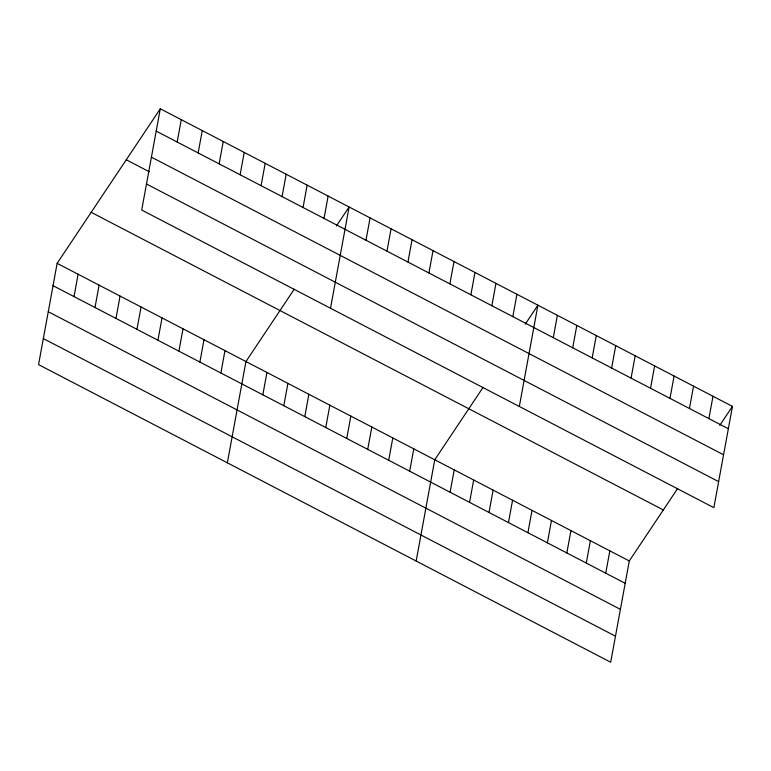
<?xml version="1.0" encoding="UTF-8"?>
<svg xmlns="http://www.w3.org/2000/svg" width="771" height="771" viewBox="0 0 771 771"><rect width="100%" height="100%" fill="white"/><g stroke="black" fill="none" stroke-linecap="round" stroke-linejoin="round"><path stroke-width="1.16" d="M160.301 108.769L141.71 210.04L713.859 507.665L732.45 406.394L160.301 108.769L57.141 263.335L38.55 364.606L610.699 662.231L629.29 560.96L677.622 488.544M74.016 296.594L78.112 274.245M94.997 307.504L99.093 285.154M115.978 318.413L120.074 296.074M136.949 329.333L141.054 306.983M177.176 142.028L181.281 119.678M157.93 340.242L162.035 317.893M198.157 152.937L202.253 130.588M178.911 351.152L183.016 328.812M219.137 163.847L223.233 141.507M199.891 362.071L203.987 339.722M240.109 174.766L244.214 152.417M220.872 372.981L224.968 350.632M261.09 185.676L265.195 163.327M227.358 462.822L245.949 361.551L294.281 289.135M282.07 196.586L286.176 174.246M262.824 394.81L266.93 372.46M303.051 207.505L307.147 185.156M283.805 405.719L287.911 383.37M324.032 218.415L328.128 196.065M304.786 416.629L308.882 394.289M330.518 308.255L349.109 206.985L336.426 225.98M325.767 427.548L329.863 405.199M365.984 240.244L370.09 217.894M346.738 438.458L350.844 416.109M386.965 251.153L391.07 228.804M367.719 449.368L371.824 427.028M407.946 262.063L412.042 239.723M388.7 460.287L392.805 437.938M428.927 272.982L433.023 250.633M409.68 471.197L413.776 448.847M449.898 283.892L454.003 261.542M416.167 561.037L434.757 459.767L483.089 387.35M470.879 294.801L474.984 272.462M450.11 492.226L454.215 469.886M491.859 305.721L495.965 283.371M469.568 502.345L473.664 480.005M512.84 316.63L516.936 294.281M489.016 512.464L493.122 490.125M519.326 406.471L537.917 305.2L525.234 324.205M508.475 522.584L512.57 500.244M553.27 337.659L557.375 315.32M527.923 532.703L532.029 510.363M572.728 347.779L576.824 325.439M547.371 542.823L551.477 520.483M592.176 357.898L596.282 335.558M566.83 552.942L570.935 530.602M611.634 368.018L615.73 345.678M586.278 563.061L590.384 540.722M631.083 378.137L635.188 355.797M605.736 573.181L609.842 550.841M650.531 388.256L654.637 365.917M669.989 398.376L674.095 376.036M689.438 408.495L693.543 386.155M708.896 418.614L713.002 396.275M719.767 425.39L732.45 406.394M156.195 131.109L728.344 428.734M151.415 157.159L723.564 454.784M126.251 159.77L149.333 171.779M146.49 183.999L718.639 481.624M91.18 212.324L663.33 509.949M57.141 263.335L629.29 560.96M53.035 285.675L625.185 583.3M48.255 311.725L620.404 609.35M43.33 338.565L615.48 636.191"/></g></svg>
